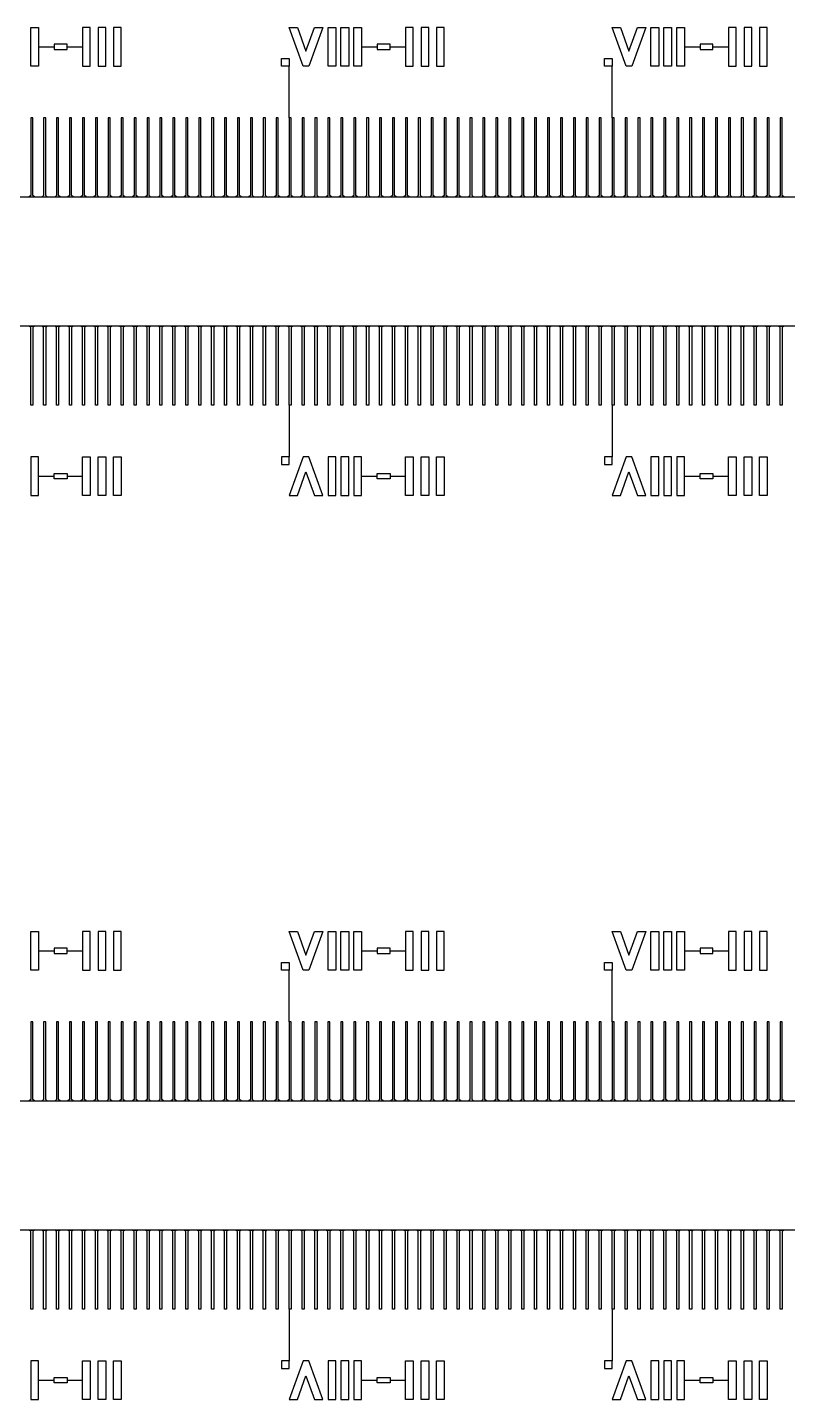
# Model space of a CAD drawing. Extents: x 135699 to 160699, y 112501 to 137501.
# Drawn here: x 149348 to 149643, y 130736 to 131267 of the extents above; entities that cross this region are included whole.
import ezdxf

# ---------------------------------------------------------------- set-up
doc = ezdxf.new("R2010")
doc.units = 13
doc.layers.add('0.8', color=30, linetype='Continuous')
doc.layers.add('Main', color=140, linetype='Continuous')
doc.layers.add('Write', color=7, linetype='Continuous', true_color=0x839eaa)

msp = doc.modelspace()

# ---------------------------------------------------------------- linework, layer by layer
for p, q in [((149352.73, 131259.41), (149358.73, 131259.41)), ((149363.73, 131259.41), (149369.73, 131259.41)), ((149477.73, 131259.41), (149483.73, 131259.41)), ((149488.73, 131259.41), (149494.73, 131259.41)), ((149602.73, 131259.41), (149608.73, 131259.41)), ((149613.73, 131259.41), (149619.73, 131259.41)), ((149449.68, 131231.91), (149449.68, 131251.91)), ((149574.68, 131231.91), (149574.68, 131251.91)), ((149449.68, 131120.71), (149449.68, 131100.71)), ((149574.68, 131120.71), (149574.68, 131100.71)), ((149352.73, 131093.21), (149358.73, 131093.21)), ((149363.73, 131093.21), (149369.73, 131093.21)), ((149477.73, 131093.21), (149483.73, 131093.21)), ((149488.73, 131093.21), (149494.73, 131093.21)), ((149602.73, 131093.21), (149608.73, 131093.21)), ((149613.73, 131093.21), (149619.73, 131093.21)), ((149352.73, 130909.41), (149358.73, 130909.41)), ((149363.73, 130909.41), (149369.73, 130909.41)), ((149477.73, 130909.41), (149483.73, 130909.41)), ((149488.73, 130909.41), (149494.73, 130909.41)), ((149602.73, 130909.41), (149608.73, 130909.41)), ((149613.73, 130909.41), (149619.73, 130909.41)), ((149449.68, 130881.91), (149449.68, 130901.91)), ((149574.68, 130881.91), (149574.68, 130901.91)), ((149449.68, 130770.71), (149449.68, 130750.71)), ((149574.68, 130770.71), (149574.68, 130750.71)), ((149352.73, 130743.21), (149358.73, 130743.21)), ((149363.73, 130743.21), (149369.73, 130743.21)), ((149477.73, 130743.21), (149483.73, 130743.21)), ((149488.73, 130743.21), (149494.73, 130743.21)), ((149602.73, 130743.21), (149608.73, 130743.21)), ((149613.73, 130743.21), (149619.73, 130743.21))]:
    msp.add_line(p, q)
at = {"layer": '0.8'}
for points in [[(149351.08, 131201.31), (149350.48, 131201.91), (149350.48, 131231.91), (149349.68, 131231.91), (149349.68, 131201.91), (149349.08, 131201.31)], [(149356.08, 131201.31), (149355.48, 131201.91), (149355.48, 131231.91), (149354.68, 131231.91), (149354.68, 131201.91), (149354.08, 131201.31)], [(149361.08, 131201.31), (149360.48, 131201.91), (149360.48, 131231.91), (149359.68, 131231.91), (149359.68, 131201.91), (149359.08, 131201.31)], [(149366.08, 131201.31), (149365.48, 131201.91), (149365.48, 131231.91), (149364.68, 131231.91), (149364.68, 131201.91), (149364.08, 131201.31)], [(149371.08, 131201.31), (149370.48, 131201.91), (149370.48, 131231.91), (149369.68, 131231.91), (149369.68, 131201.91), (149369.08, 131201.31)], [(149376.08, 131201.31), (149375.48, 131201.91), (149375.48, 131231.91), (149374.68, 131231.91), (149374.68, 131201.91), (149374.08, 131201.31)], [(149381.08, 131201.31), (149380.48, 131201.91), (149380.48, 131231.91), (149379.68, 131231.91), (149379.68, 131201.91), (149379.08, 131201.31)], [(149386.08, 131201.31), (149385.48, 131201.91), (149385.48, 131231.91), (149384.68, 131231.91), (149384.68, 131201.91), (149384.08, 131201.31)], [(149391.08, 131201.31), (149390.48, 131201.91), (149390.48, 131231.91), (149389.68, 131231.91), (149389.68, 131201.91), (149389.08, 131201.31)], [(149396.08, 131201.31), (149395.48, 131201.91), (149395.48, 131231.91), (149394.68, 131231.91), (149394.68, 131201.91), (149394.08, 131201.31)], [(149401.08, 131201.31), (149400.48, 131201.91), (149400.48, 131231.91), (149399.68, 131231.91), (149399.68, 131201.91), (149399.08, 131201.31)], [(149406.08, 131201.31), (149405.48, 131201.91), (149405.48, 131231.91), (149404.68, 131231.91), (149404.68, 131201.91), (149404.08, 131201.31)], [(149411.08, 131201.31), (149410.48, 131201.91), (149410.48, 131231.91), (149409.68, 131231.91), (149409.68, 131201.91), (149409.08, 131201.31)], [(149416.08, 131201.31), (149415.48, 131201.91), (149415.48, 131231.91), (149414.68, 131231.91), (149414.68, 131201.91), (149414.08, 131201.31)], [(149421.08, 131201.31), (149420.48, 131201.91), (149420.48, 131231.91), (149419.68, 131231.91), (149419.68, 131201.91), (149419.08, 131201.31)], [(149426.08, 131201.31), (149425.48, 131201.91), (149425.48, 131231.91), (149424.68, 131231.91), (149424.68, 131201.91), (149424.08, 131201.31)], [(149431.08, 131201.31), (149430.48, 131201.91), (149430.48, 131231.91), (149429.68, 131231.91), (149429.68, 131201.91), (149429.08, 131201.31)], [(149436.08, 131201.31), (149435.48, 131201.91), (149435.48, 131231.91), (149434.68, 131231.91), (149434.68, 131201.91), (149434.08, 131201.31)], [(149441.08, 131201.31), (149440.48, 131201.91), (149440.48, 131231.91), (149439.68, 131231.91), (149439.68, 131201.91), (149439.08, 131201.31)], [(149446.08, 131201.31), (149445.48, 131201.91), (149445.48, 131231.91), (149444.68, 131231.91), (149444.68, 131201.91), (149444.08, 131201.31)], [(149451.08, 131201.31), (149450.48, 131201.91), (149450.48, 131231.91), (149449.68, 131231.91), (149449.68, 131201.91), (149449.08, 131201.31)], [(149456.08, 131201.31), (149455.48, 131201.91), (149455.48, 131231.91), (149454.68, 131231.91), (149454.68, 131201.91), (149454.08, 131201.31)], [(149461.08, 131201.31), (149460.48, 131201.91), (149460.48, 131231.91), (149459.68, 131231.91), (149459.68, 131201.91), (149459.08, 131201.31)], [(149466.08, 131201.31), (149465.48, 131201.91), (149465.48, 131231.91), (149464.68, 131231.91), (149464.68, 131201.91), (149464.08, 131201.31)], [(149471.08, 131201.31), (149470.48, 131201.91), (149470.48, 131231.91), (149469.68, 131231.91), (149469.68, 131201.91), (149469.08, 131201.31)], [(149476.08, 131201.31), (149475.48, 131201.91), (149475.48, 131231.91), (149474.68, 131231.91), (149474.68, 131201.91), (149474.08, 131201.31)], [(149481.08, 131201.31), (149480.48, 131201.91), (149480.48, 131231.91), (149479.68, 131231.91), (149479.68, 131201.91), (149479.08, 131201.31)], [(149486.08, 131201.31), (149485.48, 131201.91), (149485.48, 131231.91), (149484.68, 131231.91), (149484.68, 131201.91), (149484.08, 131201.31)], [(149491.08, 131201.31), (149490.48, 131201.91), (149490.48, 131231.91), (149489.68, 131231.91), (149489.68, 131201.91), (149489.08, 131201.31)], [(149496.08, 131201.31), (149495.48, 131201.91), (149495.48, 131231.91), (149494.68, 131231.91), (149494.68, 131201.91), (149494.08, 131201.31)], [(149501.08, 131201.31), (149500.48, 131201.91), (149500.48, 131231.91), (149499.68, 131231.91), (149499.68, 131201.91), (149499.08, 131201.31)], [(149506.08, 131201.31), (149505.48, 131201.91), (149505.48, 131231.91), (149504.68, 131231.91), (149504.68, 131201.91), (149504.08, 131201.31)], [(149511.08, 131201.31), (149510.48, 131201.91), (149510.48, 131231.91), (149509.68, 131231.91), (149509.68, 131201.91), (149509.08, 131201.31)], [(149516.08, 131201.31), (149515.48, 131201.91), (149515.48, 131231.91), (149514.68, 131231.91), (149514.68, 131201.91), (149514.08, 131201.31)], [(149521.08, 131201.31), (149520.48, 131201.91), (149520.48, 131231.91), (149519.68, 131231.91), (149519.68, 131201.91), (149519.08, 131201.31)], [(149526.08, 131201.31), (149525.48, 131201.91), (149525.48, 131231.91), (149524.68, 131231.91), (149524.68, 131201.91), (149524.08, 131201.31)], [(149531.08, 131201.31), (149530.48, 131201.91), (149530.48, 131231.91), (149529.68, 131231.91), (149529.68, 131201.91), (149529.08, 131201.31)], [(149536.08, 131201.31), (149535.48, 131201.91), (149535.48, 131231.91), (149534.68, 131231.91), (149534.68, 131201.91), (149534.08, 131201.31)], [(149541.08, 131201.31), (149540.48, 131201.91), (149540.48, 131231.91), (149539.68, 131231.91), (149539.68, 131201.91), (149539.08, 131201.31)], [(149546.08, 131201.31), (149545.48, 131201.91), (149545.48, 131231.91), (149544.68, 131231.91), (149544.68, 131201.91), (149544.08, 131201.31)], [(149551.08, 131201.31), (149550.48, 131201.91), (149550.48, 131231.91), (149549.68, 131231.91), (149549.68, 131201.91), (149549.08, 131201.31)], [(149556.08, 131201.31), (149555.48, 131201.91), (149555.48, 131231.91), (149554.68, 131231.91), (149554.68, 131201.91), (149554.08, 131201.31)], [(149561.08, 131201.31), (149560.48, 131201.91), (149560.48, 131231.91), (149559.68, 131231.91), (149559.68, 131201.91), (149559.08, 131201.31)], [(149566.08, 131201.31), (149565.48, 131201.91), (149565.48, 131231.91), (149564.68, 131231.91), (149564.68, 131201.91), (149564.08, 131201.31)], [(149571.08, 131201.31), (149570.48, 131201.91), (149570.48, 131231.91), (149569.68, 131231.91), (149569.68, 131201.91), (149569.08, 131201.31)], [(149576.08, 131201.31), (149575.48, 131201.91), (149575.48, 131231.91), (149574.68, 131231.91), (149574.68, 131201.91), (149574.08, 131201.31)], [(149581.08, 131201.31), (149580.48, 131201.91), (149580.48, 131231.91), (149579.68, 131231.91), (149579.68, 131201.91), (149579.08, 131201.31)], [(149586.08, 131201.31), (149585.48, 131201.91), (149585.48, 131231.91), (149584.68, 131231.91), (149584.68, 131201.91), (149584.08, 131201.31)], [(149591.08, 131201.31), (149590.48, 131201.91), (149590.48, 131231.91), (149589.68, 131231.91), (149589.68, 131201.91), (149589.08, 131201.31)], [(149596.08, 131201.31), (149595.48, 131201.91), (149595.48, 131231.91), (149594.68, 131231.91), (149594.68, 131201.91), (149594.08, 131201.31)], [(149601.08, 131201.31), (149600.48, 131201.91), (149600.48, 131231.91), (149599.68, 131231.91), (149599.68, 131201.91), (149599.08, 131201.31)], [(149606.08, 131201.31), (149605.48, 131201.91), (149605.48, 131231.91), (149604.68, 131231.91), (149604.68, 131201.91), (149604.08, 131201.31)], [(149611.08, 131201.31), (149610.48, 131201.91), (149610.48, 131231.91), (149609.68, 131231.91), (149609.68, 131201.91), (149609.08, 131201.31)], [(149616.08, 131201.31), (149615.48, 131201.91), (149615.48, 131231.91), (149614.68, 131231.91), (149614.68, 131201.91), (149614.08, 131201.31)], [(149621.08, 131201.31), (149620.48, 131201.91), (149620.48, 131231.91), (149619.68, 131231.91), (149619.68, 131201.91), (149619.08, 131201.31)], [(149626.08, 131201.31), (149625.48, 131201.91), (149625.48, 131231.91), (149624.68, 131231.91), (149624.68, 131201.91), (149624.08, 131201.31)], [(149631.08, 131201.31), (149630.48, 131201.91), (149630.48, 131231.91), (149629.68, 131231.91), (149629.68, 131201.91), (149629.08, 131201.31)], [(149636.08, 131201.31), (149635.48, 131201.91), (149635.48, 131231.91), (149634.68, 131231.91), (149634.68, 131201.91), (149634.08, 131201.31)], [(149641.08, 131201.31), (149640.48, 131201.91), (149640.48, 131231.91), (149639.68, 131231.91), (149639.68, 131201.91), (149639.08, 131201.31)], [(149351.08, 131151.31), (149350.48, 131150.71), (149350.48, 131120.71), (149349.68, 131120.71), (149349.68, 131150.71), (149349.08, 131151.31)], [(149356.08, 131151.31), (149355.48, 131150.71), (149355.48, 131120.71), (149354.68, 131120.71), (149354.68, 131150.71), (149354.08, 131151.31)], [(149361.08, 131151.31), (149360.48, 131150.71), (149360.48, 131120.71), (149359.68, 131120.71), (149359.68, 131150.71), (149359.08, 131151.31)], [(149366.08, 131151.31), (149365.48, 131150.71), (149365.48, 131120.71), (149364.68, 131120.71), (149364.68, 131150.71), (149364.08, 131151.31)], [(149371.08, 131151.31), (149370.48, 131150.71), (149370.48, 131120.71), (149369.68, 131120.71), (149369.68, 131150.71), (149369.08, 131151.31)], [(149376.08, 131151.31), (149375.48, 131150.71), (149375.48, 131120.71), (149374.68, 131120.71), (149374.68, 131150.71), (149374.08, 131151.31)], [(149381.08, 131151.31), (149380.48, 131150.71), (149380.48, 131120.71), (149379.68, 131120.71), (149379.68, 131150.71), (149379.08, 131151.31)], [(149386.08, 131151.31), (149385.48, 131150.71), (149385.48, 131120.71), (149384.68, 131120.71), (149384.68, 131150.71), (149384.08, 131151.31)], [(149391.08, 131151.31), (149390.48, 131150.71), (149390.48, 131120.71), (149389.68, 131120.71), (149389.68, 131150.71), (149389.08, 131151.31)], [(149396.08, 131151.31), (149395.48, 131150.71), (149395.48, 131120.71), (149394.68, 131120.71), (149394.68, 131150.71), (149394.08, 131151.31)], [(149401.08, 131151.31), (149400.48, 131150.71), (149400.48, 131120.71), (149399.68, 131120.71), (149399.68, 131150.71), (149399.08, 131151.31)], [(149406.08, 131151.31), (149405.48, 131150.71), (149405.48, 131120.71), (149404.68, 131120.71), (149404.68, 131150.71), (149404.08, 131151.31)], [(149411.08, 131151.31), (149410.48, 131150.71), (149410.48, 131120.71), (149409.68, 131120.71), (149409.68, 131150.71), (149409.08, 131151.31)], [(149416.08, 131151.31), (149415.48, 131150.71), (149415.48, 131120.71), (149414.68, 131120.71), (149414.68, 131150.71), (149414.08, 131151.31)], [(149421.08, 131151.31), (149420.48, 131150.71), (149420.48, 131120.71), (149419.68, 131120.71), (149419.68, 131150.71), (149419.08, 131151.31)], [(149426.08, 131151.31), (149425.48, 131150.71), (149425.48, 131120.71), (149424.68, 131120.71), (149424.68, 131150.71), (149424.08, 131151.31)], [(149431.08, 131151.31), (149430.48, 131150.71), (149430.48, 131120.71), (149429.68, 131120.71), (149429.68, 131150.71), (149429.08, 131151.31)], [(149436.08, 131151.31), (149435.48, 131150.71), (149435.48, 131120.71), (149434.68, 131120.71), (149434.68, 131150.71), (149434.08, 131151.31)], [(149441.08, 131151.31), (149440.48, 131150.71), (149440.48, 131120.71), (149439.68, 131120.71), (149439.68, 131150.71), (149439.08, 131151.31)], [(149446.08, 131151.31), (149445.48, 131150.71), (149445.48, 131120.71), (149444.68, 131120.71), (149444.68, 131150.71), (149444.08, 131151.31)], [(149451.08, 131151.31), (149450.48, 131150.71), (149450.48, 131120.71), (149449.68, 131120.71), (149449.68, 131150.71), (149449.08, 131151.31)], [(149456.08, 131151.31), (149455.48, 131150.71), (149455.48, 131120.71), (149454.68, 131120.71), (149454.68, 131150.71), (149454.08, 131151.31)], [(149461.08, 131151.31), (149460.48, 131150.71), (149460.48, 131120.71), (149459.68, 131120.71), (149459.68, 131150.71), (149459.08, 131151.31)], [(149466.08, 131151.31), (149465.48, 131150.71), (149465.48, 131120.71), (149464.68, 131120.71), (149464.68, 131150.71), (149464.08, 131151.31)], [(149471.08, 131151.31), (149470.48, 131150.71), (149470.48, 131120.71), (149469.68, 131120.71), (149469.68, 131150.71), (149469.08, 131151.31)], [(149476.08, 131151.31), (149475.48, 131150.71), (149475.48, 131120.71), (149474.68, 131120.71), (149474.68, 131150.71), (149474.08, 131151.31)], [(149481.08, 131151.31), (149480.48, 131150.71), (149480.48, 131120.71), (149479.68, 131120.71), (149479.68, 131150.71), (149479.08, 131151.31)], [(149486.08, 131151.31), (149485.48, 131150.71), (149485.48, 131120.71), (149484.68, 131120.71), (149484.68, 131150.71), (149484.08, 131151.31)], [(149491.08, 131151.31), (149490.48, 131150.71), (149490.48, 131120.71), (149489.68, 131120.71), (149489.68, 131150.71), (149489.08, 131151.31)], [(149496.08, 131151.31), (149495.48, 131150.71), (149495.48, 131120.71), (149494.68, 131120.71), (149494.68, 131150.71), (149494.08, 131151.31)], [(149501.08, 131151.31), (149500.48, 131150.71), (149500.48, 131120.71), (149499.68, 131120.71), (149499.68, 131150.71), (149499.08, 131151.31)], [(149506.08, 131151.31), (149505.48, 131150.71), (149505.48, 131120.71), (149504.68, 131120.71), (149504.68, 131150.71), (149504.08, 131151.31)], [(149511.08, 131151.31), (149510.48, 131150.71), (149510.48, 131120.71), (149509.68, 131120.71), (149509.68, 131150.71), (149509.08, 131151.31)], [(149516.08, 131151.31), (149515.48, 131150.71), (149515.48, 131120.71), (149514.68, 131120.71), (149514.68, 131150.71), (149514.08, 131151.31)], [(149521.08, 131151.31), (149520.48, 131150.71), (149520.48, 131120.71), (149519.68, 131120.71), (149519.68, 131150.71), (149519.08, 131151.31)], [(149526.08, 131151.31), (149525.48, 131150.71), (149525.48, 131120.71), (149524.68, 131120.71), (149524.68, 131150.71), (149524.08, 131151.31)], [(149531.08, 131151.31), (149530.48, 131150.71), (149530.48, 131120.71), (149529.68, 131120.71), (149529.68, 131150.71), (149529.08, 131151.31)], [(149536.08, 131151.31), (149535.48, 131150.71), (149535.48, 131120.71), (149534.68, 131120.71), (149534.68, 131150.71), (149534.08, 131151.31)], [(149541.08, 131151.31), (149540.48, 131150.71), (149540.48, 131120.71), (149539.68, 131120.71), (149539.68, 131150.71), (149539.08, 131151.31)], [(149546.08, 131151.31), (149545.48, 131150.71), (149545.48, 131120.71), (149544.68, 131120.71), (149544.68, 131150.71), (149544.08, 131151.31)], [(149551.08, 131151.31), (149550.48, 131150.71), (149550.48, 131120.71), (149549.68, 131120.71), (149549.68, 131150.71), (149549.08, 131151.31)], [(149556.08, 131151.31), (149555.48, 131150.71), (149555.48, 131120.71), (149554.68, 131120.71), (149554.68, 131150.71), (149554.08, 131151.31)], [(149561.08, 131151.31), (149560.48, 131150.71), (149560.48, 131120.71), (149559.68, 131120.71), (149559.68, 131150.71), (149559.08, 131151.31)], [(149566.08, 131151.31), (149565.48, 131150.71), (149565.48, 131120.71), (149564.68, 131120.71), (149564.68, 131150.71), (149564.08, 131151.31)], [(149571.08, 131151.31), (149570.48, 131150.71), (149570.48, 131120.71), (149569.68, 131120.71), (149569.68, 131150.71), (149569.08, 131151.31)], [(149576.08, 131151.31), (149575.48, 131150.71), (149575.48, 131120.71), (149574.68, 131120.71), (149574.68, 131150.71), (149574.08, 131151.31)], [(149581.08, 131151.31), (149580.48, 131150.71), (149580.48, 131120.71), (149579.68, 131120.71), (149579.68, 131150.71), (149579.08, 131151.31)], [(149586.08, 131151.31), (149585.48, 131150.71), (149585.48, 131120.71), (149584.68, 131120.71), (149584.68, 131150.71), (149584.08, 131151.31)], [(149591.08, 131151.31), (149590.48, 131150.71), (149590.48, 131120.71), (149589.68, 131120.71), (149589.68, 131150.71), (149589.08, 131151.31)], [(149596.08, 131151.31), (149595.48, 131150.71), (149595.48, 131120.71), (149594.68, 131120.71), (149594.68, 131150.71), (149594.08, 131151.31)], [(149601.08, 131151.31), (149600.48, 131150.71), (149600.48, 131120.71), (149599.68, 131120.71), (149599.68, 131150.71), (149599.08, 131151.31)], [(149606.08, 131151.31), (149605.48, 131150.71), (149605.48, 131120.71), (149604.68, 131120.71), (149604.68, 131150.71), (149604.08, 131151.31)], [(149611.08, 131151.31), (149610.48, 131150.71), (149610.48, 131120.71), (149609.68, 131120.71), (149609.68, 131150.71), (149609.08, 131151.31)], [(149616.08, 131151.31), (149615.48, 131150.71), (149615.48, 131120.71), (149614.68, 131120.71), (149614.68, 131150.71), (149614.08, 131151.31)], [(149621.08, 131151.31), (149620.48, 131150.71), (149620.48, 131120.71), (149619.68, 131120.71), (149619.68, 131150.71), (149619.08, 131151.31)], [(149626.08, 131151.31), (149625.48, 131150.71), (149625.48, 131120.71), (149624.68, 131120.71), (149624.68, 131150.71), (149624.08, 131151.31)], [(149631.08, 131151.31), (149630.48, 131150.71), (149630.48, 131120.71), (149629.68, 131120.71), (149629.68, 131150.71), (149629.08, 131151.31)], [(149636.08, 131151.31), (149635.48, 131150.71), (149635.48, 131120.71), (149634.68, 131120.71), (149634.68, 131150.71), (149634.08, 131151.31)], [(149641.08, 131151.31), (149640.48, 131150.71), (149640.48, 131120.71), (149639.68, 131120.71), (149639.68, 131150.71), (149639.08, 131151.31)], [(149351.08, 130851.31), (149350.48, 130851.91), (149350.48, 130881.91), (149349.68, 130881.91), (149349.68, 130851.91), (149349.08, 130851.31)], [(149356.08, 130851.31), (149355.48, 130851.91), (149355.48, 130881.91), (149354.68, 130881.91), (149354.68, 130851.91), (149354.08, 130851.31)], [(149361.08, 130851.31), (149360.48, 130851.91), (149360.48, 130881.91), (149359.68, 130881.91), (149359.68, 130851.91), (149359.08, 130851.31)], [(149366.08, 130851.31), (149365.48, 130851.91), (149365.48, 130881.91), (149364.68, 130881.91), (149364.68, 130851.91), (149364.08, 130851.31)], [(149371.08, 130851.31), (149370.48, 130851.91), (149370.48, 130881.91), (149369.68, 130881.91), (149369.68, 130851.91), (149369.08, 130851.31)], [(149376.08, 130851.31), (149375.48, 130851.91), (149375.48, 130881.91), (149374.68, 130881.91), (149374.68, 130851.91), (149374.08, 130851.31)], [(149381.08, 130851.31), (149380.48, 130851.91), (149380.48, 130881.91), (149379.68, 130881.91), (149379.68, 130851.91), (149379.08, 130851.31)], [(149386.08, 130851.31), (149385.48, 130851.91), (149385.48, 130881.91), (149384.68, 130881.91), (149384.68, 130851.91), (149384.08, 130851.31)], [(149391.08, 130851.31), (149390.48, 130851.91), (149390.48, 130881.91), (149389.68, 130881.91), (149389.68, 130851.91), (149389.08, 130851.31)], [(149396.08, 130851.31), (149395.48, 130851.91), (149395.48, 130881.91), (149394.68, 130881.91), (149394.68, 130851.91), (149394.08, 130851.31)], [(149401.08, 130851.31), (149400.48, 130851.91), (149400.48, 130881.91), (149399.68, 130881.91), (149399.68, 130851.91), (149399.08, 130851.31)], [(149406.08, 130851.31), (149405.48, 130851.91), (149405.48, 130881.91), (149404.68, 130881.91), (149404.68, 130851.91), (149404.08, 130851.31)], [(149411.08, 130851.31), (149410.48, 130851.91), (149410.48, 130881.91), (149409.68, 130881.91), (149409.68, 130851.91), (149409.08, 130851.31)], [(149416.08, 130851.31), (149415.48, 130851.91), (149415.48, 130881.91), (149414.68, 130881.91), (149414.68, 130851.91), (149414.08, 130851.31)], [(149421.08, 130851.31), (149420.48, 130851.91), (149420.48, 130881.91), (149419.68, 130881.91), (149419.68, 130851.91), (149419.08, 130851.31)], [(149426.08, 130851.31), (149425.48, 130851.91), (149425.48, 130881.91), (149424.68, 130881.91), (149424.68, 130851.91), (149424.08, 130851.31)], [(149431.08, 130851.31), (149430.48, 130851.91), (149430.48, 130881.91), (149429.68, 130881.91), (149429.68, 130851.91), (149429.08, 130851.31)], [(149436.08, 130851.31), (149435.48, 130851.91), (149435.48, 130881.91), (149434.68, 130881.91), (149434.68, 130851.91), (149434.08, 130851.31)], [(149441.08, 130851.31), (149440.48, 130851.91), (149440.48, 130881.91), (149439.68, 130881.91), (149439.68, 130851.91), (149439.08, 130851.31)], [(149446.08, 130851.31), (149445.48, 130851.91), (149445.48, 130881.91), (149444.68, 130881.91), (149444.68, 130851.91), (149444.08, 130851.31)], [(149451.08, 130851.31), (149450.48, 130851.91), (149450.48, 130881.91), (149449.68, 130881.91), (149449.68, 130851.91), (149449.08, 130851.31)], [(149456.08, 130851.31), (149455.48, 130851.91), (149455.48, 130881.91), (149454.68, 130881.91), (149454.68, 130851.91), (149454.08, 130851.31)], [(149461.08, 130851.31), (149460.48, 130851.91), (149460.48, 130881.91), (149459.68, 130881.91), (149459.68, 130851.91), (149459.08, 130851.31)], [(149466.08, 130851.31), (149465.48, 130851.91), (149465.48, 130881.91), (149464.68, 130881.91), (149464.68, 130851.91), (149464.08, 130851.31)], [(149471.08, 130851.31), (149470.48, 130851.91), (149470.48, 130881.91), (149469.68, 130881.91), (149469.68, 130851.91), (149469.08, 130851.31)], [(149476.08, 130851.31), (149475.48, 130851.91), (149475.48, 130881.91), (149474.68, 130881.91), (149474.68, 130851.91), (149474.08, 130851.31)], [(149481.08, 130851.31), (149480.48, 130851.91), (149480.48, 130881.91), (149479.68, 130881.91), (149479.68, 130851.91), (149479.08, 130851.31)], [(149486.08, 130851.31), (149485.48, 130851.91), (149485.48, 130881.91), (149484.68, 130881.91), (149484.68, 130851.91), (149484.08, 130851.31)], [(149491.08, 130851.31), (149490.48, 130851.91), (149490.48, 130881.91), (149489.68, 130881.91), (149489.68, 130851.91), (149489.08, 130851.31)], [(149496.08, 130851.31), (149495.48, 130851.91), (149495.48, 130881.91), (149494.68, 130881.91), (149494.68, 130851.91), (149494.08, 130851.31)], [(149501.08, 130851.31), (149500.48, 130851.91), (149500.48, 130881.91), (149499.68, 130881.91), (149499.68, 130851.91), (149499.08, 130851.31)], [(149506.08, 130851.31), (149505.48, 130851.91), (149505.48, 130881.91), (149504.68, 130881.91), (149504.68, 130851.91), (149504.08, 130851.31)], [(149511.08, 130851.31), (149510.48, 130851.91), (149510.48, 130881.91), (149509.68, 130881.91), (149509.68, 130851.91), (149509.08, 130851.31)], [(149516.08, 130851.31), (149515.48, 130851.91), (149515.48, 130881.91), (149514.68, 130881.91), (149514.68, 130851.91), (149514.08, 130851.31)], [(149521.08, 130851.31), (149520.48, 130851.91), (149520.48, 130881.91), (149519.68, 130881.91), (149519.68, 130851.91), (149519.08, 130851.31)], [(149526.08, 130851.31), (149525.48, 130851.91), (149525.48, 130881.91), (149524.68, 130881.91), (149524.68, 130851.91), (149524.08, 130851.31)], [(149531.08, 130851.31), (149530.48, 130851.91), (149530.48, 130881.91), (149529.68, 130881.91), (149529.68, 130851.91), (149529.08, 130851.31)], [(149536.08, 130851.31), (149535.48, 130851.91), (149535.48, 130881.91), (149534.68, 130881.91), (149534.68, 130851.91), (149534.08, 130851.31)], [(149541.08, 130851.31), (149540.48, 130851.91), (149540.48, 130881.91), (149539.68, 130881.91), (149539.68, 130851.91), (149539.08, 130851.31)], [(149546.08, 130851.31), (149545.48, 130851.91), (149545.48, 130881.91), (149544.68, 130881.91), (149544.68, 130851.91), (149544.08, 130851.31)], [(149551.08, 130851.31), (149550.48, 130851.91), (149550.48, 130881.91), (149549.68, 130881.91), (149549.68, 130851.91), (149549.08, 130851.31)], [(149556.08, 130851.31), (149555.48, 130851.91), (149555.48, 130881.91), (149554.68, 130881.91), (149554.68, 130851.91), (149554.08, 130851.31)], [(149561.08, 130851.31), (149560.48, 130851.91), (149560.48, 130881.91), (149559.68, 130881.91), (149559.68, 130851.91), (149559.08, 130851.31)], [(149566.08, 130851.31), (149565.48, 130851.91), (149565.48, 130881.91), (149564.68, 130881.91), (149564.68, 130851.91), (149564.08, 130851.31)], [(149571.08, 130851.31), (149570.48, 130851.91), (149570.48, 130881.91), (149569.68, 130881.91), (149569.68, 130851.91), (149569.08, 130851.31)], [(149576.08, 130851.31), (149575.48, 130851.91), (149575.48, 130881.91), (149574.68, 130881.91), (149574.68, 130851.91), (149574.08, 130851.31)], [(149581.08, 130851.31), (149580.48, 130851.91), (149580.48, 130881.91), (149579.68, 130881.91), (149579.68, 130851.91), (149579.08, 130851.31)], [(149586.08, 130851.31), (149585.48, 130851.91), (149585.48, 130881.91), (149584.68, 130881.91), (149584.68, 130851.91), (149584.08, 130851.31)], [(149591.08, 130851.31), (149590.48, 130851.91), (149590.48, 130881.91), (149589.68, 130881.91), (149589.68, 130851.91), (149589.08, 130851.31)], [(149596.08, 130851.31), (149595.48, 130851.91), (149595.48, 130881.91), (149594.68, 130881.91), (149594.68, 130851.91), (149594.08, 130851.31)], [(149601.08, 130851.31), (149600.48, 130851.91), (149600.48, 130881.91), (149599.68, 130881.91), (149599.68, 130851.91), (149599.08, 130851.31)], [(149606.08, 130851.31), (149605.48, 130851.91), (149605.48, 130881.91), (149604.68, 130881.91), (149604.68, 130851.91), (149604.08, 130851.31)], [(149611.08, 130851.31), (149610.48, 130851.91), (149610.48, 130881.91), (149609.68, 130881.91), (149609.68, 130851.91), (149609.08, 130851.31)], [(149616.08, 130851.31), (149615.48, 130851.91), (149615.48, 130881.91), (149614.68, 130881.91), (149614.68, 130851.91), (149614.08, 130851.31)], [(149621.08, 130851.31), (149620.48, 130851.91), (149620.48, 130881.91), (149619.68, 130881.91), (149619.68, 130851.91), (149619.08, 130851.31)], [(149626.08, 130851.31), (149625.48, 130851.91), (149625.48, 130881.91), (149624.68, 130881.91), (149624.68, 130851.91), (149624.08, 130851.31)], [(149631.08, 130851.31), (149630.48, 130851.91), (149630.48, 130881.91), (149629.68, 130881.91), (149629.68, 130851.91), (149629.08, 130851.31)], [(149636.08, 130851.31), (149635.48, 130851.91), (149635.48, 130881.91), (149634.68, 130881.91), (149634.68, 130851.91), (149634.08, 130851.31)], [(149641.08, 130851.31), (149640.48, 130851.91), (149640.48, 130881.91), (149639.68, 130881.91), (149639.68, 130851.91), (149639.08, 130851.31)], [(149351.08, 130801.31), (149350.48, 130800.71), (149350.48, 130770.71), (149349.68, 130770.71), (149349.68, 130800.71), (149349.08, 130801.31)], [(149356.08, 130801.31), (149355.48, 130800.71), (149355.48, 130770.71), (149354.68, 130770.71), (149354.68, 130800.71), (149354.08, 130801.31)], [(149361.08, 130801.31), (149360.48, 130800.71), (149360.48, 130770.71), (149359.68, 130770.71), (149359.68, 130800.71), (149359.08, 130801.31)], [(149366.08, 130801.31), (149365.48, 130800.71), (149365.48, 130770.71), (149364.68, 130770.71), (149364.68, 130800.71), (149364.08, 130801.31)], [(149371.08, 130801.31), (149370.48, 130800.71), (149370.48, 130770.71), (149369.68, 130770.71), (149369.68, 130800.71), (149369.08, 130801.31)], [(149376.08, 130801.31), (149375.48, 130800.71), (149375.48, 130770.71), (149374.68, 130770.71), (149374.68, 130800.71), (149374.08, 130801.31)], [(149381.08, 130801.31), (149380.48, 130800.71), (149380.48, 130770.71), (149379.68, 130770.71), (149379.68, 130800.71), (149379.08, 130801.31)], [(149386.08, 130801.31), (149385.48, 130800.71), (149385.48, 130770.71), (149384.68, 130770.71), (149384.68, 130800.71), (149384.08, 130801.31)], [(149391.08, 130801.31), (149390.48, 130800.71), (149390.48, 130770.71), (149389.68, 130770.71), (149389.68, 130800.71), (149389.08, 130801.31)], [(149396.08, 130801.31), (149395.48, 130800.71), (149395.48, 130770.71), (149394.68, 130770.71), (149394.68, 130800.71), (149394.08, 130801.31)], [(149401.08, 130801.31), (149400.48, 130800.71), (149400.48, 130770.71), (149399.68, 130770.71), (149399.68, 130800.71), (149399.08, 130801.31)], [(149406.08, 130801.31), (149405.48, 130800.71), (149405.48, 130770.71), (149404.68, 130770.71), (149404.68, 130800.71), (149404.08, 130801.31)], [(149411.08, 130801.31), (149410.48, 130800.71), (149410.48, 130770.71), (149409.68, 130770.71), (149409.68, 130800.71), (149409.08, 130801.31)], [(149416.08, 130801.31), (149415.48, 130800.71), (149415.48, 130770.71), (149414.68, 130770.71), (149414.68, 130800.71), (149414.08, 130801.31)], [(149421.08, 130801.31), (149420.48, 130800.71), (149420.48, 130770.71), (149419.68, 130770.71), (149419.68, 130800.71), (149419.08, 130801.31)], [(149426.08, 130801.31), (149425.48, 130800.71), (149425.48, 130770.71), (149424.68, 130770.71), (149424.68, 130800.71), (149424.08, 130801.31)], [(149431.08, 130801.31), (149430.48, 130800.71), (149430.48, 130770.71), (149429.68, 130770.71), (149429.68, 130800.71), (149429.08, 130801.31)], [(149436.08, 130801.31), (149435.48, 130800.71), (149435.48, 130770.71), (149434.68, 130770.71), (149434.68, 130800.71), (149434.08, 130801.31)], [(149441.08, 130801.31), (149440.48, 130800.71), (149440.48, 130770.71), (149439.68, 130770.71), (149439.68, 130800.71), (149439.08, 130801.31)], [(149446.08, 130801.31), (149445.48, 130800.71), (149445.48, 130770.71), (149444.68, 130770.71), (149444.68, 130800.71), (149444.08, 130801.31)], [(149451.08, 130801.31), (149450.48, 130800.71), (149450.48, 130770.71), (149449.68, 130770.71), (149449.68, 130800.71), (149449.08, 130801.31)], [(149456.08, 130801.31), (149455.48, 130800.71), (149455.48, 130770.71), (149454.68, 130770.71), (149454.68, 130800.71), (149454.08, 130801.31)], [(149461.08, 130801.31), (149460.48, 130800.71), (149460.48, 130770.71), (149459.68, 130770.71), (149459.68, 130800.71), (149459.08, 130801.31)], [(149466.08, 130801.31), (149465.48, 130800.71), (149465.48, 130770.71), (149464.68, 130770.71), (149464.68, 130800.71), (149464.08, 130801.31)], [(149471.08, 130801.31), (149470.48, 130800.71), (149470.48, 130770.71), (149469.68, 130770.71), (149469.68, 130800.71), (149469.08, 130801.31)], [(149476.08, 130801.31), (149475.48, 130800.71), (149475.48, 130770.71), (149474.68, 130770.71), (149474.68, 130800.71), (149474.08, 130801.31)], [(149481.08, 130801.31), (149480.48, 130800.71), (149480.48, 130770.71), (149479.68, 130770.71), (149479.68, 130800.71), (149479.08, 130801.31)], [(149486.08, 130801.31), (149485.48, 130800.71), (149485.48, 130770.71), (149484.68, 130770.71), (149484.68, 130800.71), (149484.08, 130801.31)], [(149491.08, 130801.31), (149490.48, 130800.71), (149490.48, 130770.71), (149489.68, 130770.71), (149489.68, 130800.71), (149489.08, 130801.31)], [(149496.08, 130801.31), (149495.48, 130800.71), (149495.48, 130770.71), (149494.68, 130770.71), (149494.68, 130800.71), (149494.08, 130801.31)], [(149501.08, 130801.31), (149500.48, 130800.71), (149500.48, 130770.71), (149499.68, 130770.71), (149499.68, 130800.71), (149499.08, 130801.31)], [(149506.08, 130801.31), (149505.48, 130800.71), (149505.48, 130770.71), (149504.68, 130770.71), (149504.68, 130800.71), (149504.08, 130801.31)], [(149511.08, 130801.31), (149510.48, 130800.71), (149510.48, 130770.71), (149509.68, 130770.71), (149509.68, 130800.71), (149509.08, 130801.31)], [(149516.08, 130801.31), (149515.48, 130800.71), (149515.48, 130770.71), (149514.68, 130770.71), (149514.68, 130800.71), (149514.08, 130801.31)], [(149521.08, 130801.31), (149520.48, 130800.71), (149520.48, 130770.71), (149519.68, 130770.71), (149519.68, 130800.71), (149519.08, 130801.31)], [(149526.08, 130801.31), (149525.48, 130800.71), (149525.48, 130770.71), (149524.68, 130770.71), (149524.68, 130800.71), (149524.08, 130801.31)], [(149531.08, 130801.31), (149530.48, 130800.71), (149530.48, 130770.71), (149529.68, 130770.71), (149529.68, 130800.71), (149529.08, 130801.31)], [(149536.08, 130801.31), (149535.48, 130800.71), (149535.48, 130770.71), (149534.68, 130770.71), (149534.68, 130800.71), (149534.08, 130801.31)], [(149541.08, 130801.31), (149540.48, 130800.71), (149540.48, 130770.71), (149539.68, 130770.71), (149539.68, 130800.71), (149539.08, 130801.31)], [(149546.08, 130801.31), (149545.48, 130800.71), (149545.48, 130770.71), (149544.68, 130770.71), (149544.68, 130800.71), (149544.08, 130801.31)], [(149551.08, 130801.31), (149550.48, 130800.71), (149550.48, 130770.71), (149549.68, 130770.71), (149549.68, 130800.71), (149549.08, 130801.31)], [(149556.08, 130801.31), (149555.48, 130800.71), (149555.48, 130770.71), (149554.68, 130770.71), (149554.68, 130800.71), (149554.08, 130801.31)], [(149561.08, 130801.31), (149560.48, 130800.71), (149560.48, 130770.71), (149559.68, 130770.71), (149559.68, 130800.71), (149559.08, 130801.31)], [(149566.08, 130801.31), (149565.48, 130800.71), (149565.48, 130770.71), (149564.68, 130770.71), (149564.68, 130800.71), (149564.08, 130801.31)], [(149571.08, 130801.31), (149570.48, 130800.71), (149570.48, 130770.71), (149569.68, 130770.71), (149569.68, 130800.71), (149569.08, 130801.31)], [(149576.08, 130801.31), (149575.48, 130800.71), (149575.48, 130770.71), (149574.68, 130770.71), (149574.68, 130800.71), (149574.08, 130801.31)], [(149581.08, 130801.31), (149580.48, 130800.71), (149580.48, 130770.71), (149579.68, 130770.71), (149579.68, 130800.71), (149579.08, 130801.31)], [(149586.08, 130801.31), (149585.48, 130800.71), (149585.48, 130770.71), (149584.68, 130770.71), (149584.68, 130800.71), (149584.08, 130801.31)], [(149591.08, 130801.31), (149590.48, 130800.71), (149590.48, 130770.71), (149589.68, 130770.71), (149589.68, 130800.71), (149589.08, 130801.31)], [(149596.08, 130801.31), (149595.48, 130800.71), (149595.48, 130770.71), (149594.68, 130770.71), (149594.68, 130800.71), (149594.08, 130801.31)], [(149601.08, 130801.31), (149600.48, 130800.71), (149600.48, 130770.71), (149599.68, 130770.71), (149599.68, 130800.71), (149599.08, 130801.31)], [(149606.08, 130801.31), (149605.48, 130800.71), (149605.48, 130770.71), (149604.68, 130770.71), (149604.68, 130800.71), (149604.08, 130801.31)], [(149611.08, 130801.31), (149610.48, 130800.71), (149610.48, 130770.71), (149609.68, 130770.71), (149609.68, 130800.71), (149609.08, 130801.31)], [(149616.08, 130801.31), (149615.48, 130800.71), (149615.48, 130770.71), (149614.68, 130770.71), (149614.68, 130800.71), (149614.08, 130801.31)], [(149621.08, 130801.31), (149620.48, 130800.71), (149620.48, 130770.71), (149619.68, 130770.71), (149619.68, 130800.71), (149619.08, 130801.31)], [(149626.08, 130801.31), (149625.48, 130800.71), (149625.48, 130770.71), (149624.68, 130770.71), (149624.68, 130800.71), (149624.08, 130801.31)], [(149631.08, 130801.31), (149630.48, 130800.71), (149630.48, 130770.71), (149629.68, 130770.71), (149629.68, 130800.71), (149629.08, 130801.31)], [(149636.08, 130801.31), (149635.48, 130800.71), (149635.48, 130770.71), (149634.68, 130770.71), (149634.68, 130800.71), (149634.08, 130801.31)], [(149641.08, 130801.31), (149640.48, 130800.71), (149640.48, 130770.71), (149639.68, 130770.71), (149639.68, 130800.71), (149639.08, 130801.31)]]:
    msp.add_lwpolyline(points, close=True, dxfattribs=at)
at = {"layer": 'Main'}
for points in [[(150449.08, 131201.31, -0.414214), (150549.08, 131101.31), (150549.08, 130901.31, -0.414214), (150449.08, 130801.31), (145949.08, 130801.31, -0.414214), (145849.08, 130901.31), (145849.08, 131101.31, -0.414214), (145949.08, 131201.31)], [(150449.08, 131151.31), (145949.08, 131151.31, 0.414214), (145899.08, 131101.31), (145899.08, 130901.31, 0.414214), (145949.08, 130851.31), (150449.08, 130851.31, 0.414214), (150499.08, 130901.31), (150499.08, 131101.31, 0.414214)]]:
    msp.add_lwpolyline(points, format="xyb", close=True, dxfattribs=at)
at = {"layer": 'Write'}
for points in [[(149349.73, 131251.91), (149349.73, 131266.91), (149352.73, 131266.91), (149352.73, 131251.91)], [(149372.73, 131251.91), (149372.73, 131266.91), (149369.73, 131266.91), (149369.73, 131251.91)], [(149378.73, 131251.91), (149378.73, 131266.91), (149375.73, 131266.91), (149375.73, 131251.91)], [(149384.73, 131251.91), (149384.73, 131266.91), (149381.73, 131266.91), (149381.73, 131251.91)], [(149455.14, 131251.91), (149449.68, 131266.91), (149452.87, 131266.91), (149456.21, 131257.76), (149459.54, 131266.91), (149462.73, 131266.91), (149457.27, 131251.91)], [(149467.73, 131251.91), (149464.73, 131251.91), (149464.73, 131266.91), (149467.73, 131266.91)], [(149469.73, 131251.91), (149469.73, 131266.91), (149472.73, 131266.91), (149472.73, 131251.91)], [(149474.73, 131251.91), (149474.73, 131266.91), (149477.73, 131266.91), (149477.73, 131251.91)], [(149497.73, 131251.91), (149497.73, 131266.91), (149494.73, 131266.91), (149494.73, 131251.91)], [(149503.73, 131251.91), (149503.73, 131266.91), (149500.73, 131266.91), (149500.73, 131251.91)], [(149509.73, 131251.91), (149509.73, 131266.91), (149506.73, 131266.91), (149506.73, 131251.91)], [(149580.14, 131251.91), (149574.68, 131266.91), (149577.87, 131266.91), (149581.21, 131257.76), (149584.54, 131266.91), (149587.73, 131266.91), (149582.27, 131251.91)], [(149592.73, 131251.91), (149589.73, 131251.91), (149589.73, 131266.91), (149592.73, 131266.91)], [(149594.73, 131251.91), (149594.73, 131266.91), (149597.73, 131266.91), (149597.73, 131251.91)], [(149599.73, 131251.91), (149599.73, 131266.91), (149602.73, 131266.91), (149602.73, 131251.91)], [(149622.73, 131251.91), (149622.73, 131266.91), (149619.73, 131266.91), (149619.73, 131251.91)], [(149628.73, 131251.91), (149628.73, 131266.91), (149625.73, 131266.91), (149625.73, 131251.91)], [(149634.73, 131251.91), (149634.73, 131266.91), (149631.73, 131266.91), (149631.73, 131251.91)], [(149363.73, 131258.41), (149363.73, 131260.41), (149358.73, 131260.41), (149358.73, 131258.41)], [(149488.73, 131258.41), (149488.73, 131260.41), (149483.73, 131260.41), (149483.73, 131258.41)], [(149613.73, 131258.41), (149613.73, 131260.41), (149608.73, 131260.41), (149608.73, 131258.41)], [(149449.68, 131251.91), (149446.68, 131251.91), (149446.68, 131254.91), (149449.68, 131254.91)], [(149574.68, 131251.91), (149571.68, 131251.91), (149571.68, 131254.91), (149574.68, 131254.91)], [(149349.73, 131100.71), (149349.73, 131085.71), (149352.73, 131085.71), (149352.73, 131100.71)], [(149372.73, 131100.71), (149372.73, 131085.71), (149369.73, 131085.71), (149369.73, 131100.71)], [(149378.73, 131100.71), (149378.73, 131085.71), (149375.73, 131085.71), (149375.73, 131100.71)], [(149384.73, 131100.71), (149384.73, 131085.71), (149381.73, 131085.71), (149381.73, 131100.71)], [(149449.68, 131100.71), (149446.68, 131100.71), (149446.68, 131097.71), (149449.68, 131097.71)], [(149455.14, 131100.71), (149449.68, 131085.71), (149452.87, 131085.71), (149456.21, 131094.86), (149459.54, 131085.71), (149462.73, 131085.71), (149457.27, 131100.71)], [(149467.73, 131100.71), (149464.73, 131100.71), (149464.73, 131085.71), (149467.73, 131085.71)], [(149469.73, 131100.71), (149469.73, 131085.71), (149472.73, 131085.71), (149472.73, 131100.71)], [(149474.73, 131100.71), (149474.73, 131085.71), (149477.73, 131085.71), (149477.73, 131100.71)], [(149497.73, 131100.71), (149497.73, 131085.71), (149494.73, 131085.71), (149494.73, 131100.71)], [(149503.73, 131100.71), (149503.73, 131085.71), (149500.73, 131085.71), (149500.73, 131100.71)], [(149509.73, 131100.71), (149509.73, 131085.71), (149506.73, 131085.71), (149506.73, 131100.71)], [(149574.68, 131100.71), (149571.68, 131100.71), (149571.68, 131097.71), (149574.68, 131097.71)], [(149580.14, 131100.71), (149574.68, 131085.71), (149577.87, 131085.71), (149581.21, 131094.86), (149584.54, 131085.71), (149587.73, 131085.71), (149582.27, 131100.71)], [(149592.73, 131100.71), (149589.73, 131100.71), (149589.73, 131085.71), (149592.73, 131085.71)], [(149594.73, 131100.71), (149594.73, 131085.71), (149597.73, 131085.71), (149597.73, 131100.71)], [(149599.73, 131100.71), (149599.73, 131085.71), (149602.73, 131085.71), (149602.73, 131100.71)], [(149622.73, 131100.71), (149622.73, 131085.71), (149619.73, 131085.71), (149619.73, 131100.71)], [(149628.73, 131100.71), (149628.73, 131085.71), (149625.73, 131085.71), (149625.73, 131100.71)], [(149634.73, 131100.71), (149634.73, 131085.71), (149631.73, 131085.71), (149631.73, 131100.71)], [(149363.73, 131094.21), (149363.73, 131092.21), (149358.73, 131092.21), (149358.73, 131094.21)], [(149488.73, 131094.21), (149488.73, 131092.21), (149483.73, 131092.21), (149483.73, 131094.21)], [(149613.73, 131094.21), (149613.73, 131092.21), (149608.73, 131092.21), (149608.73, 131094.21)], [(149349.73, 130901.91), (149349.73, 130916.91), (149352.73, 130916.91), (149352.73, 130901.91)], [(149372.73, 130901.91), (149372.73, 130916.91), (149369.73, 130916.91), (149369.73, 130901.91)], [(149378.73, 130901.91), (149378.73, 130916.91), (149375.73, 130916.91), (149375.73, 130901.91)], [(149384.73, 130901.91), (149384.73, 130916.91), (149381.73, 130916.91), (149381.73, 130901.91)], [(149455.14, 130901.91), (149449.68, 130916.91), (149452.87, 130916.91), (149456.21, 130907.76), (149459.54, 130916.91), (149462.73, 130916.91), (149457.27, 130901.91)], [(149467.73, 130901.91), (149464.73, 130901.91), (149464.73, 130916.91), (149467.73, 130916.91)], [(149469.73, 130901.91), (149469.73, 130916.91), (149472.73, 130916.91), (149472.73, 130901.91)], [(149474.73, 130901.91), (149474.73, 130916.91), (149477.73, 130916.91), (149477.73, 130901.91)], [(149497.73, 130901.91), (149497.73, 130916.91), (149494.73, 130916.91), (149494.73, 130901.91)], [(149503.73, 130901.91), (149503.73, 130916.91), (149500.73, 130916.91), (149500.73, 130901.91)], [(149509.73, 130901.91), (149509.73, 130916.91), (149506.73, 130916.91), (149506.73, 130901.91)], [(149580.14, 130901.91), (149574.68, 130916.91), (149577.87, 130916.91), (149581.21, 130907.76), (149584.54, 130916.91), (149587.73, 130916.91), (149582.27, 130901.91)], [(149592.73, 130901.91), (149589.73, 130901.91), (149589.73, 130916.91), (149592.73, 130916.91)], [(149594.73, 130901.91), (149594.73, 130916.91), (149597.73, 130916.91), (149597.73, 130901.91)], [(149599.73, 130901.91), (149599.73, 130916.91), (149602.73, 130916.91), (149602.73, 130901.91)], [(149622.73, 130901.91), (149622.73, 130916.91), (149619.73, 130916.91), (149619.73, 130901.91)], [(149628.73, 130901.91), (149628.73, 130916.91), (149625.73, 130916.91), (149625.73, 130901.91)], [(149634.73, 130901.91), (149634.73, 130916.91), (149631.73, 130916.91), (149631.73, 130901.91)], [(149363.73, 130908.41), (149363.73, 130910.41), (149358.73, 130910.41), (149358.73, 130908.41)], [(149488.73, 130908.41), (149488.73, 130910.41), (149483.73, 130910.41), (149483.73, 130908.41)], [(149613.73, 130908.41), (149613.73, 130910.41), (149608.73, 130910.41), (149608.73, 130908.41)], [(149449.68, 130901.91), (149446.68, 130901.91), (149446.68, 130904.91), (149449.68, 130904.91)], [(149574.68, 130901.91), (149571.68, 130901.91), (149571.68, 130904.91), (149574.68, 130904.91)], [(149349.73, 130750.71), (149349.73, 130735.71), (149352.73, 130735.71), (149352.73, 130750.71)], [(149372.73, 130750.71), (149372.73, 130735.71), (149369.73, 130735.71), (149369.73, 130750.71)], [(149378.73, 130750.71), (149378.73, 130735.71), (149375.73, 130735.71), (149375.73, 130750.71)], [(149384.73, 130750.71), (149384.73, 130735.71), (149381.73, 130735.71), (149381.73, 130750.71)], [(149449.68, 130750.71), (149446.68, 130750.71), (149446.68, 130747.71), (149449.68, 130747.71)], [(149455.14, 130750.71), (149449.68, 130735.71), (149452.87, 130735.71), (149456.21, 130744.86), (149459.54, 130735.71), (149462.73, 130735.71), (149457.27, 130750.71)], [(149467.73, 130750.71), (149464.73, 130750.71), (149464.73, 130735.71), (149467.73, 130735.71)], [(149469.73, 130750.71), (149469.73, 130735.71), (149472.73, 130735.71), (149472.73, 130750.71)], [(149474.73, 130750.71), (149474.73, 130735.71), (149477.73, 130735.71), (149477.73, 130750.71)], [(149497.73, 130750.71), (149497.73, 130735.71), (149494.73, 130735.71), (149494.73, 130750.71)], [(149503.73, 130750.71), (149503.73, 130735.71), (149500.73, 130735.71), (149500.73, 130750.71)], [(149509.73, 130750.71), (149509.73, 130735.71), (149506.73, 130735.71), (149506.73, 130750.71)], [(149574.68, 130750.71), (149571.68, 130750.71), (149571.68, 130747.71), (149574.68, 130747.71)], [(149580.14, 130750.71), (149574.68, 130735.71), (149577.87, 130735.71), (149581.21, 130744.86), (149584.54, 130735.71), (149587.73, 130735.71), (149582.27, 130750.71)], [(149592.73, 130750.71), (149589.73, 130750.71), (149589.73, 130735.71), (149592.73, 130735.71)], [(149594.73, 130750.71), (149594.73, 130735.71), (149597.73, 130735.71), (149597.73, 130750.71)], [(149599.73, 130750.71), (149599.73, 130735.71), (149602.73, 130735.71), (149602.73, 130750.71)], [(149622.73, 130750.71), (149622.73, 130735.71), (149619.73, 130735.71), (149619.73, 130750.71)], [(149628.73, 130750.71), (149628.73, 130735.71), (149625.73, 130735.71), (149625.73, 130750.71)], [(149634.73, 130750.71), (149634.73, 130735.71), (149631.73, 130735.71), (149631.73, 130750.71)], [(149363.73, 130744.21), (149363.73, 130742.21), (149358.73, 130742.21), (149358.73, 130744.21)], [(149488.73, 130744.21), (149488.73, 130742.21), (149483.73, 130742.21), (149483.73, 130744.21)], [(149613.73, 130744.21), (149613.73, 130742.21), (149608.73, 130742.21), (149608.73, 130744.21)]]:
    msp.add_lwpolyline(points, close=True, dxfattribs=at)

doc.saveas('drawing.dxf')
